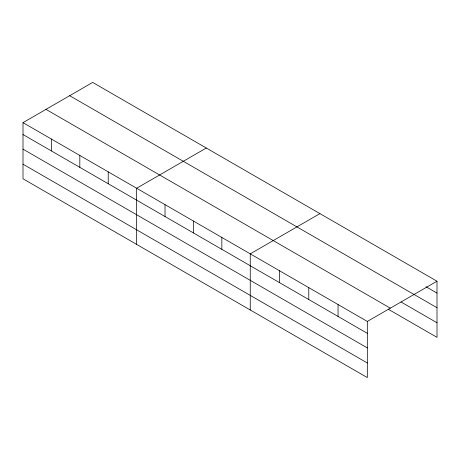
<?xml version="1.0" encoding="UTF-8"?>
<svg xmlns="http://www.w3.org/2000/svg" width="460" height="460" viewBox="0 0 460 460"><rect width="100%" height="100%" fill="white"/><g stroke="black" fill="none" stroke-linecap="round" stroke-linejoin="round"><path stroke-width="0.69" d="M23 122.647L367.322 321.442L367.322 377.579L23 178.785L23 122.647L92.678 82.42L437 281.215L437 337.353L388.223 309.189M206.304 148.022L136.626 188.249L136.626 244.386M319.93 213.624L250.251 253.851L250.251 309.988M367.322 321.442L437 281.215M426.023 286.77L437 293.106M413.827 294.331L437 307.705M69.684 95.697L414.006 294.486M401.028 301.978L437 322.747M45.994 109.371L390.316 308.166M23 134.538L367.322 333.333M23 149.143L367.322 347.933M23 164.185L367.322 362.98M338.054 304.543L338.054 316.434M308.786 287.644L308.786 299.535M279.519 270.75L279.519 282.641M221.846 237.452L221.846 249.343M193.441 221.053L193.441 232.944M165.031 204.648L165.031 216.539M108.221 171.85L108.221 183.741M79.816 155.451L79.816 167.342M51.405 139.046L51.405 150.938"/></g></svg>
